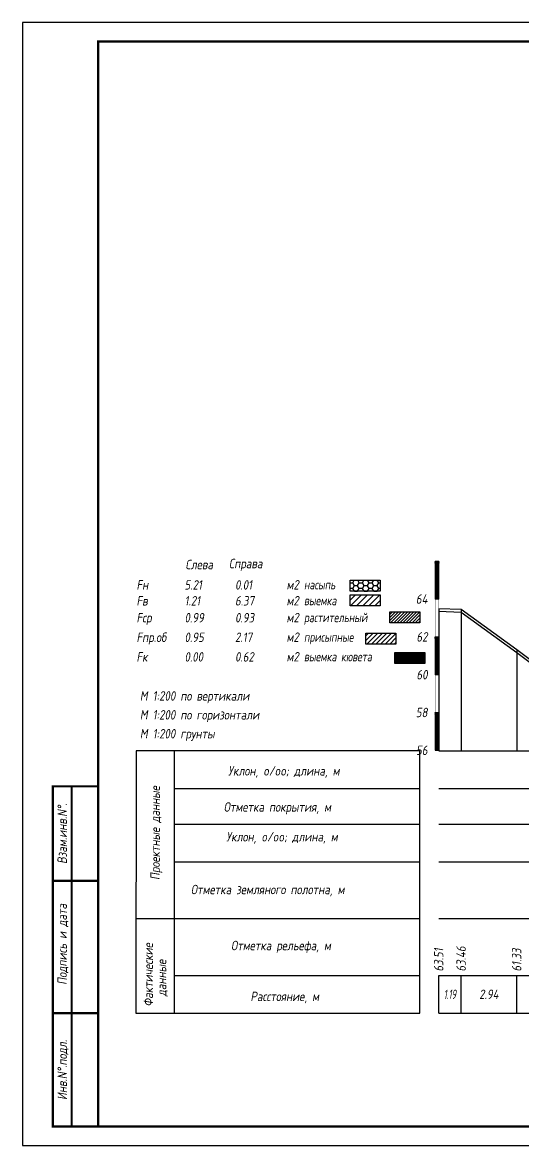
# Model space of a CAD drawing. Extents: x -717 to 1451, y -133302 to 233.
# Drawn here: x -30.1 to 102.1, y -130539.4 to -130242.4 of the extents above; entities that cross this region are included whole.
import ezdxf
from ezdxf.enums import TextEntityAlignment as Align

# ---------------------------------------------------------------- set-up
doc = ezdxf.new("R2010")
doc.units = 0
for name, color, linetype in [('Зарамочное оформление', 7, 'Continuous'), ('Код_510', 7, 'Continuous'), ('Линейка абсолютных высот', 7, 'Continuous'), ('Объем выемки', 7, 'Continuous'), ('Объем кюветов', 7, 'Continuous'), ('Объем насыпи', 7, 'Continuous'), ('Объем присыпных обочин', 7, 'Continuous'), ('Объем срезки растительного слоя', 7, 'Continuous'), ('Объём_2650', 7, 'Continuous'), ('Таблица', 7, 'Continuous'), ('Черный поперечник', 3, 'Continuous')]:
    doc.layers.add(name, color=color, linetype=linetype)
for name, color, linetype, true_color in [('Контур_2570', 7, 'Continuous', 0x80ff00), ('Объём_2563', 7, 'Continuous', 0xff8000), ('Объём_2570', 7, 'Continuous', 0x80ff00), ('Объём_2600', 7, 'Continuous', 0x808000), ('Объём_2620', 2, 'Continuous', 0xffff00)]:
    doc.layers.add(name, color=color, linetype=linetype, true_color=true_color)
doc.styles.add('М', font='romand.shx', dxfattribs={"width": 0.8, "oblique": 10, "height": 2.5})
pattern_1 = [(45.000001252, (0, 0), (-0.026516505928, 0.026516504769), []), (135.00000034, (0, 0), (-0.02651650519, -0.026516505506), [])]

# ---------------------------------------------------------------- blocks, each defined once
blk = doc.blocks.new('условные обозначения')
at = {"layer": 'Объём_2563'}
h = blk.add_hatch(dxfattribs=at)
h.set_pattern_fill('ANSI31', color=256, scale=0.3)
h.set_pattern_definition([(45, (-34.5, -100.5), (-0.673519, 0.673519), [])])
h.paths.add_polyline_path([(18.26, 7.53), (27.08, 7.53), (27.08, 4.62), (18.26, 4.62)])
at = {"layer": 'Объём_2570'}
h = blk.add_hatch(dxfattribs=at)
h.set_pattern_fill('ANSI31', color=3, scale=0.2)
h.set_pattern_definition([(45, (-32.9034, -100.5), (-0.4490128, 0.4490128), [])])
h.paths.add_polyline_path([(25.29, 13.16), (34.12, 13.16), (34.12, 10.25), (25.29, 10.25)])
at = {"layer": 'Объём_2600'}
h = blk.add_hatch(dxfattribs=at)
h.set_pattern_fill('ANSI31', color=6, scale=0.4)
h.set_pattern_definition([(45, (-34.5, -100.5), (-0.898026, 0.898026), [])])
h.paths.add_polyline_path([(13.63, 17.67), (22.46, 17.67), (22.46, 14.76), (13.63, 14.76)])
at = {"layer": 'Объём_2620'}
h = blk.add_hatch(dxfattribs=at)
h.set_pattern_fill('ANSI31', color=2, scale=0.1)
h.set_pattern_definition([(45, (-33.755, -100.5), (-0.2245064, 0.2245064), [])])
h.paths.add_polyline_path([(26.75, 2.41), (35.57, 2.41), (35.57, -0.5), (26.75, -0.5)])
at = {"layer": 'Объём_2650'}
h = blk.add_hatch(dxfattribs=at)
h.set_pattern_fill('HONEY', color=5, scale=0.3)
h.set_pattern_definition([(0, (-34.5, -100.5), (1.42875, 0.824889), [0.9525, -1.905]), (120, (-34.5, -100.5), (-1.42875, 0.824889), [0.9525, -1.905]), (60, (-34.5, -100.5), (3e-09, 1.6497784), [-1.905, 0.9525])])
h.paths.add_polyline_path([(13.63, 21.49), (22.46, 21.49), (22.46, 18.58), (13.63, 18.58)])
at = {"layer": 'Объём_2563'}
blk.add_lwpolyline([(18.26, 7.53), (27.08, 7.53), (27.08, 4.62), (18.26, 4.62)], close=True, dxfattribs=at)
at = {"layer": 'Объём_2620', "color": 2}
blk.add_lwpolyline([(26.75, 2.41), (35.57, 2.41), (35.57, -0.5), (26.75, -0.5)], close=True, dxfattribs=at)
at = {"layer": 'Объём_2650', "color": 5}
blk.add_lwpolyline([(13.63, 21.49), (22.46, 21.49), (22.46, 18.58), (13.63, 18.58)], close=True, dxfattribs=at)
at = {"layer": 'Объём_2650', "color": 6}
blk.add_lwpolyline([(13.63, 17.67), (22.46, 17.67), (22.46, 14.76), (13.63, 14.76)], close=True, dxfattribs=at)
at = {"layer": 'Объём_2650', "color": 3}
blk.add_lwpolyline([(25.29, 13.16), (34.12, 13.16), (34.12, 10.25), (25.29, 10.25)], close=True, dxfattribs=at)
at = {"layer": 'Объем насыпи', "color": 1, "style": 'М', "oblique": 10, "width": 0.8}
for s, p in [('насыпь', (0.09, 19.09)), ('выемка', (0.09, 14.89)), ('растительный', (0.09, 10.42)), ('присыпные', (0.09, 5.24)), ('выемка кювета', (0.09, 0.06))]:
    blk.add_text(s, height=2.5, dxfattribs=at).set_placement(p)

msp = doc.modelspace()

# ---------------------------------------------------------------- hatches: boundary and pattern name
at = {"layer": 'Линейка абсолютных высот'}
h = msp.add_hatch(dxfattribs=at)
h.set_pattern_fill('ANSI37', scale=0.3, style=0)
h.set_pattern_definition(pattern_1)
h.paths.add_polyline_path([(80, -130394.902), (80, -130384.902), (79, -130384.902), (79, -130394.902)])
h = msp.add_hatch(dxfattribs=at)
h.set_pattern_fill('ANSI37', scale=0.3, style=0)
h.set_pattern_definition(pattern_1)
h.paths.add_polyline_path([(80, -130414.902), (80, -130404.902), (79, -130404.902), (79, -130414.902)])
h = msp.add_hatch(dxfattribs=at)
h.set_pattern_fill('ANSI37', scale=0.3, style=0)
h.set_pattern_definition(pattern_1)
h.paths.add_polyline_path([(80, -130434.902), (80, -130424.902), (79, -130424.902), (79, -130434.902)])

# ---------------------------------------------------------------- linework, layer by layer
at = {"layer": 'Код_510'}
for p, q in [((79.946, -130504.421), (79.946, -130494.421)), ((85.877, -130504.421), (85.877, -130494.421)), ((100.561, -130504.421), (100.561, -130494.421))]:
    msp.add_line(p, q, dxfattribs=at)
at = {"layer": 'Контур_2570', "flags": 128}
msp.add_lwpolyline([(80, -130398.11), (85.932, -130398.328), (100.615, -130409.014), (106.976, -130413.785)], dxfattribs=at)
at = {"layer": 'Линейка абсолютных высот', "color": 7, "const_width": 0.1, "flags": 128}
for points in [[(80, -130394.902), (80, -130384.902), (79, -130384.902), (79, -130394.902), (80, -130394.902)], [(80, -130404.902), (80, -130394.902), (79, -130394.902), (79, -130404.902), (80, -130404.902)], [(80, -130414.902), (80, -130404.902), (79, -130404.902), (79, -130414.902), (80, -130414.902)], [(80, -130424.902), (80, -130414.902), (79, -130414.902), (79, -130424.902), (80, -130424.902)], [(80, -130434.902), (80, -130424.902), (79, -130424.902), (79, -130434.902), (80, -130434.902)], [(80, -130435), (80, -130434.902), (79, -130434.902), (79, -130435), (80, -130435)]]:
    msp.add_lwpolyline(points, dxfattribs=at)
at = {"layer": 'Таблица'}
for p, q in [((80, -130435), (314.957, -130435)), ((80, -130445), (314.957, -130445)), ((80, -130454.421), (314.957, -130454.421)), ((79.946, -130464.421), (314.903, -130464.421)), ((79.946, -130479.421), (314.903, -130479.421)), ((79.946, -130494.421), (314.903, -130494.421)), ((79.946, -130504.421), (314.903, -130504.421))]:
    msp.add_line(p, q, dxfattribs=at)
at = {"layer": 'Таблица', "linetype": 'Continuous', "flags": 128}
for points in [[(0, -130435), (-0.054, -130504.421)], [(75, -130435), (0, -130435)], [(10, -130435), (10, -130504.421)], [(74.946, -130504.421), (75, -130435)], [(10, -130445), (75, -130445)], [(10, -130454.421), (75, -130454.421)], [(9.946, -130464.421), (74.946, -130464.421)], [(-0.054, -130479.421), (74.946, -130479.421)], [(9.946, -130494.421), (74.946, -130494.421)], [(-0.054, -130504.421), (74.946, -130504.421)]]:
    msp.add_lwpolyline(points, dxfattribs=at)
at = {"layer": 'Черный поперечник', "color": 7}
for p, q in [((80, -130397.36), (80, -130435)), ((85.932, -130397.578), (85.932, -130435)), ((100.615, -130408.264), (100.615, -130435))]:
    msp.add_line(p, q, dxfattribs=at)
at = {"layer": 'Черный поперечник', "flags": 128}
msp.add_lwpolyline([(80, -130397.36), (85.932, -130397.578), (100.615, -130408.264), (106.976, -130413.035)], dxfattribs=at)

# ---------------------------------------------------------------- block references
at = {"layer": 'Объём_2570', "xscale": 0.9}
msp.add_blockref('условные обозначения', (44.274, -130411.435), dxfattribs=at)

# ---------------------------------------------------------------- texts
at = {"style": 'М', "oblique": 10, "width": 0.8}
msp.add_text('М 1:200 грунты', height=2.5, dxfattribs=at).set_placement((0.973, -130431.769))
at = {"layer": 'Код_510', "style": 'М', "oblique": 10, "width": 0.8}
for s, p in [('63.46', (85.877, -130493.421)), ('63.51', (79.946, -130493.421)), ('61.33', (100.561, -130493.421))]:
    msp.add_text(s, height=2.5, rotation=90, dxfattribs=at).set_placement(p, align=Align.MIDDLE_LEFT)
at = {"layer": 'Код_510', "style": 'М', "oblique": 10}
for s, width, p in [('1.19', 0.6, (82.912, -130499.421)), ('2.94', 0.8, (93.219, -130499.421))]:
    msp.add_text(s, height=2.5, dxfattribs=dict(at, width=width)).set_placement(p, align=Align.MIDDLE_CENTER)
at = {"layer": 'Линейка абсолютных высот', "style": 'М', "oblique": 10, "width": 0.8}
for s, p in [('64', (77, -130394.902)), ('62', (77, -130404.902)), ('60', (77, -130414.902)), ('58', (77, -130424.902)), ('56', (77, -130434.902))]:
    msp.add_text(s, height=2.5, dxfattribs=at).set_placement(p, align=Align.MIDDLE_RIGHT)
at = {"layer": 'Объем выемки', "style": 'М', "oblique": 10, "width": 0.8}
for s, p in [('Fв', (0.085, -130396.616)), ('1.21', (12.785, -130396.616)), ('6.37', (26.126, -130396.616)), ('м2', (39.731, -130396.582))]:
    msp.add_text(s, height=2.5, dxfattribs=at).set_placement(p)
at = {"layer": 'Объем кюветов', "style": 'М', "oblique": 10, "width": 0.8}
for s, p in [('Fк', (0.085, -130411.441)), ('0.00', (12.785, -130411.441)), ('0.62', (26.126, -130411.441)), ('м2', (39.731, -130411.407))]:
    msp.add_text(s, height=2.5, dxfattribs=at).set_placement(p)
at = {"layer": 'Объем насыпи', "style": 'М', "oblique": 10, "width": 0.8}
for s, p in [('Слева', (13.029, -130387.03)), ('Справа', (24.522, -130386.763)), ('Fн', (0.085, -130392.411)), ('5.21', (12.785, -130392.411)), ('0.01', (26.126, -130392.411)), ('м2', (39.731, -130392.377))]:
    msp.add_text(s, height=2.5, dxfattribs=at).set_placement(p)
at = {"layer": 'Объем присыпных обочин', "style": 'М', "oblique": 10, "width": 0.8}
for s, p in [('Fпр.об', (0.085, -130406.262)), ('0.95', (12.785, -130406.262)), ('2.17', (26.126, -130406.262)), ('м2', (39.731, -130406.229))]:
    msp.add_text(s, height=2.5, dxfattribs=at).set_placement(p)
at = {"layer": 'Объем срезки растительного слоя', "style": 'М', "oblique": 10, "width": 0.8}
for s, p in [('Fср', (0.085, -130401.083)), ('0.99', (12.785, -130401.083)), ('0.93', (26.126, -130401.083)), ('м2', (39.731, -130401.05))]:
    msp.add_text(s, height=2.5, dxfattribs=at).set_placement(p)
at = {"layer": 'Таблица', "style": 'М', "oblique": 10, "width": 0.8}
for s, p in [('М 1:200 по вертикали', (0.973, -130421.769)), ('М 1:200 по горизонтали', (0.973, -130426.769)), ('Уклон, o/oo; длина, м', (24.315, -130441.584)), ('Отметка покрытия, м', (23.148, -130451.139)), ('Уклон, o/oo; длина, м', (23.824, -130459.017)), ('Отметка земляного полотна, м', (14.462, -130472.965)), ('Отметка рельефа, м', (25.077, -130487.777)), ('Расстояние, м', (30.202, -130501.23))]:
    msp.add_text(s, height=2.5, dxfattribs=at).set_placement(p)
for s, p in [('Проектные данные ', (6.26, -130469.217)), ('Фактические ', (4.438, -130502.671)), ('данные', (7.944, -130499.966))]:
    msp.add_text(s, height=2.5, rotation=90, dxfattribs=at).set_placement(p)

# ---------------------------------------------------------------- wipeouts: each hides what was drawn before it
msp.add_wipeout([(-10.054, -130444.421), (-22.054, -130444.421), (-22.054, -130534.421), (-10.054, -130534.421)]).dxf.layer = 'Зарамочное оформление'

# ---------------------------------------------------------------- next in the draw order: linework, layer by layer
at = {"flags": 128}
msp.add_lwpolyline([(-30.054, -130539.421), (389.946, -130539.421), (389.946, -130242.421), (-30.054, -130242.421)], close=True, dxfattribs=at)
at = {"const_width": 0.6, "flags": 128}
msp.add_lwpolyline([(-10.054, -130534.421), (384.946, -130534.421), (384.946, -130247.421), (-10.054, -130247.421)], close=True, dxfattribs=at)
at = {"layer": 'Зарамочное оформление', "linetype": 'Continuous', "lineweight": -3, "const_width": 0.6, "flags": 128}
for points in [[(-10.054, -130534.421), (-22.054, -130534.421), (-22.054, -130444.421), (-10.054, -130444.421)], [(-17.054, -130534.421), (-17.054, -130444.421)], [(-22.054, -130469.421), (-10.054, -130469.421)], [(-22.054, -130504.421), (-10.054, -130504.421)]]:
    msp.add_lwpolyline(points, dxfattribs=at)

# ---------------------------------------------------------------- next in the draw order: texts
at = {"layer": 'Зарамочное оформление', "lineweight": 15, "style": 'М', "oblique": 10, "width": 0.8}
for s, p in [('Взам.инв.N%%d.', (-19.554, -130456.921)), ('Подпись и дата', (-19.572, -130486.227)), ('Инв.N%%d.подл.', (-19.554, -130519.421))]:
    msp.add_text(s, height=2.5, rotation=90, dxfattribs=at).set_placement(p, align=Align.MIDDLE_CENTER)

doc.saveas('drawing.dxf')
